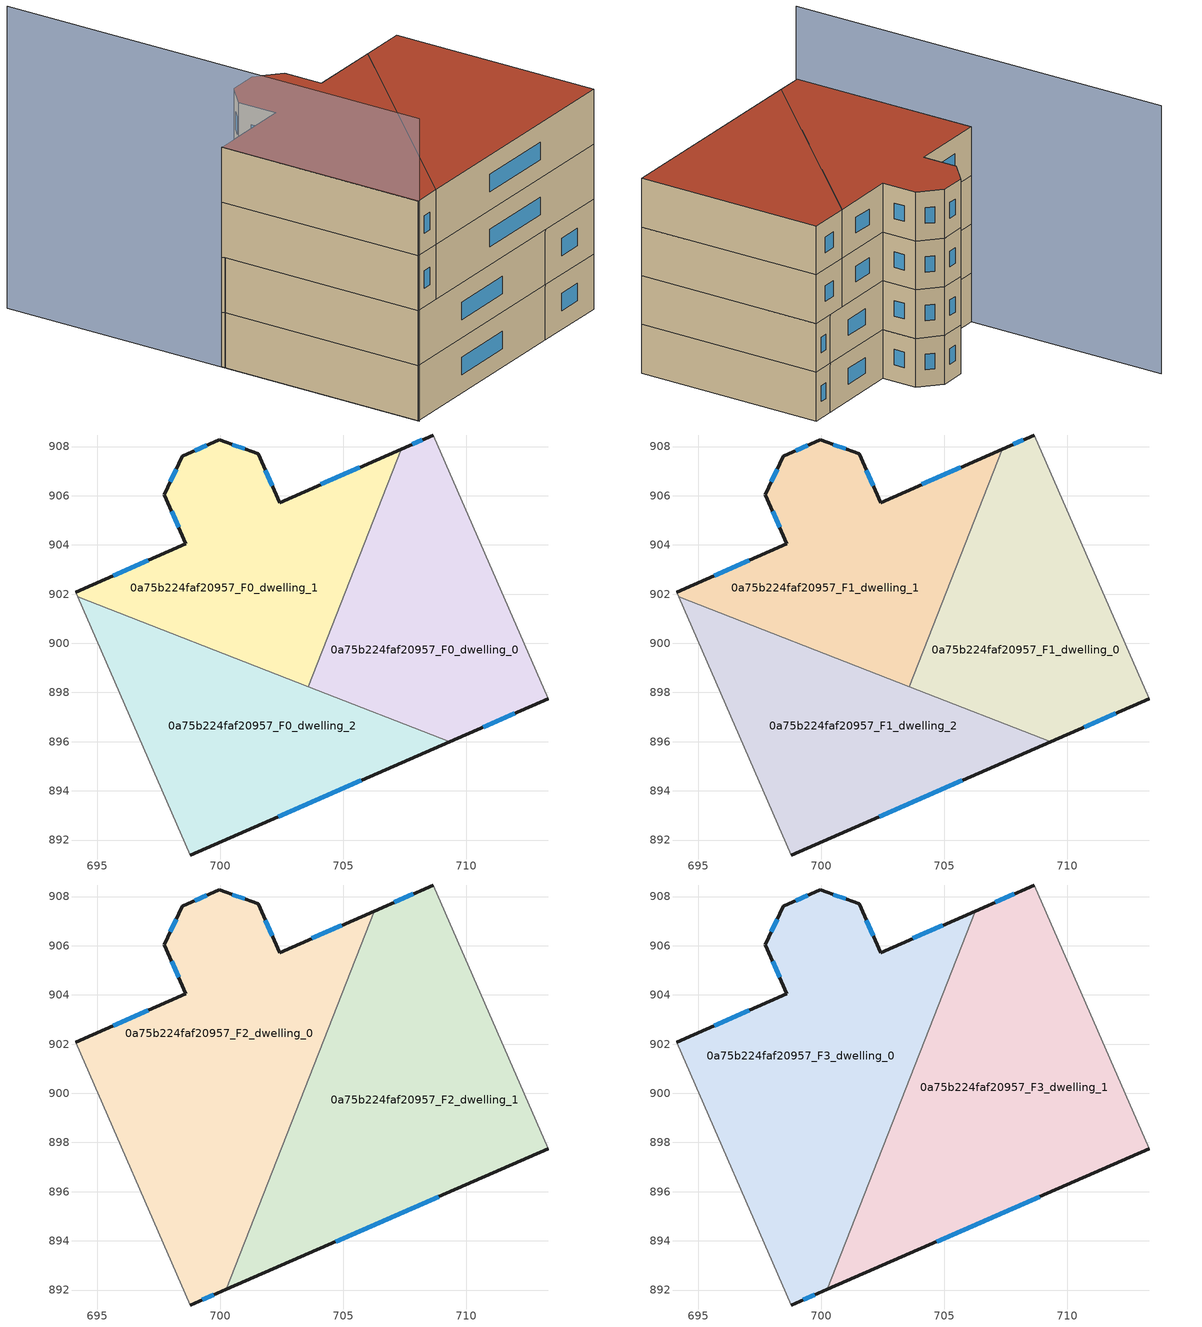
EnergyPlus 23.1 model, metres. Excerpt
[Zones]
0a75b224faf20957_F0_dwelling_0
 floor ground (EU_floor_Construction): 708.66,908.47 713.34,897.74 709.32,895.99 703.58,898.24 707.35,907.9 z0
 wall outside (EU_wall_Construction): 709.32,895.99 713.34,897.74 / 708.66,908.47 707.35,907.9 z0:3
 wall to 0a75b224faf20957_F0_dwelling_1 (EU_wall_Construction): 707.35,907.9 703.58,898.24 z0:3
 wall adiabatic (EU_wall_Construction): 713.34,897.74 708.66,908.47 z0:3
 wall to 0a75b224faf20957_F0_dwelling_2 (EU_wall_Construction): 703.58,898.24 709.32,895.99 z0:3
 window (EU_Window_Construction): 710.69,896.59 711.97,897.15 / 708.21,908.28 707.8,908.09 z1.02:1.98
0a75b224faf20957_F0_dwelling_1
 floor ground (EU_floor_Construction): 707.35,907.9 703.58,898.24 694.2,901.9 694.12,902.08 698.6,904.05 697.72,906.04 698.46,907.61 699.95,908.27 701.54,907.72 702.41,905.72 z0
 wall outside (EU_wall_Construction): 707.35,907.9 702.41,905.72 701.54,907.72 699.95,908.27 698.46,907.61 697.72,906.04 698.6,904.05 694.12,902.08 z0:3
 wall adiabatic (EU_wall_Construction): 694.12,902.08 694.2,901.9 z0:3
 wall to 0a75b224faf20957_F0_dwelling_2 (EU_wall_Construction): 694.2,901.9 703.58,898.24 z0:3
 window (EU_Window_Construction): 698.21,907.08 697.97,906.58 / 699.45,908.05 698.97,907.84 / 701,907.9 700.49,908.08 / 702.11,906.4 701.83,907.04 / 705.67,907.16 704.09,906.46 / 697.08,903.38 695.65,902.75 / 698.02,905.36 698.3,904.72 z1.02:1.98
0a75b224faf20957_F0_dwelling_2
 floor ground (EU_floor_Construction): 709.32,895.99 698.78,891.39 694.2,901.9 z0
 wall outside (EU_wall_Construction): 698.78,891.39 709.32,895.99 z0:3
 wall adiabatic (EU_wall_Construction): 694.2,901.9 698.78,891.39 z0:3
 window (EU_Window_Construction): 702.37,892.96 705.74,894.43 z1.02:1.98
0a75b224faf20957_F1_dwelling_0
 floor to 0a75b224faf20957_F0_dwelling_0 (EU_floor_Construction): 708.66,908.47 713.34,897.74 709.32,895.99 703.58,898.24 707.35,907.9 z3
 wall outside (EU_wall_Construction): 709.32,895.99 713.34,897.74 / 708.66,908.47 707.35,907.9 z3:6
 wall to 0a75b224faf20957_F1_dwelling_1 (EU_wall_Construction): 707.35,907.9 703.58,898.24 z3:6
 wall adiabatic (EU_wall_Construction): 713.34,897.74 708.66,908.47 z3:6
 wall to 0a75b224faf20957_F1_dwelling_2 (EU_wall_Construction): 703.58,898.24 709.32,895.99 z3:6
 window (EU_Window_Construction): 710.69,896.59 711.97,897.15 / 708.21,908.28 707.8,908.09 z4.02:4.98
0a75b224faf20957_F1_dwelling_1
 floor to 0a75b224faf20957_F0_dwelling_1 (EU_floor_Construction): 707.35,907.9 703.58,898.24 694.2,901.9 694.12,902.08 698.6,904.05 697.72,906.04 698.46,907.61 699.95,908.27 701.54,907.72 702.41,905.72 z3
 wall outside (EU_wall_Construction): 707.35,907.9 702.41,905.72 701.54,907.72 699.95,908.27 698.46,907.61 697.72,906.04 698.6,904.05 694.12,902.08 z3:6
 wall adiabatic (EU_wall_Construction): 694.12,902.08 694.2,901.9 z3:6
 wall to 0a75b224faf20957_F1_dwelling_2 (EU_wall_Construction): 694.2,901.9 703.58,898.24 z3:6
 window (EU_Window_Construction): 698.21,907.08 697.97,906.58 / 699.45,908.05 698.97,907.84 / 701,907.9 700.49,908.08 / 702.11,906.4 701.83,907.04 / 705.67,907.16 704.09,906.46 / 697.08,903.38 695.65,902.75 / 698.02,905.36 698.3,904.72 z4.02:4.98
0a75b224faf20957_F1_dwelling_2
 floor to 0a75b224faf20957_F0_dwelling_2 (EU_floor_Construction): 709.32,895.99 698.78,891.39 694.2,901.9 z3
 wall outside (EU_wall_Construction): 698.78,891.39 709.32,895.99 z3:6
 wall adiabatic (EU_wall_Construction): 694.2,901.9 698.78,891.39 z3:6
 window (EU_Window_Construction): 702.37,892.96 705.74,894.43 z4.02:4.98
0a75b224faf20957_F2_dwelling_0
 floor to 0a75b224faf20957_F1_dwelling_1 (EU_floor_Construction): 706.25,907.41 702.79,898.55 694.2,901.9 694.12,902.08 698.6,904.05 697.72,906.04 698.46,907.61 699.95,908.27 701.54,907.72 702.41,905.72 z6
 floor to 0a75b224faf20957_F1_dwelling_2 (EU_floor_Construction): 702.79,898.55 700.24,892.03 698.78,891.39 694.2,901.9 z6
 wall outside (EU_wall_Construction): 706.25,907.41 702.41,905.72 701.54,907.72 699.95,908.27 698.46,907.61 697.72,906.04 698.6,904.05 694.12,902.08 / 698.78,891.39 700.24,892.03 z6:9
 wall to 0a75b224faf20957_F2_dwelling_1 (EU_wall_Construction): 700.24,892.03 706.25,907.41 z6:9
 wall adiabatic (EU_wall_Construction): 694.12,902.08 698.78,891.39 z6:9
 window (EU_Window_Construction): 699.45,908.05 698.97,907.84 / 701,907.9 700.49,908.08 / 702.11,906.4 701.83,907.04 / 704.95,906.84 703.72,906.3 / 699.28,891.61 699.74,891.81 / 697.08,903.38 695.65,902.75 / 698.02,905.36 698.3,904.72 / 698.21,907.08 697.97,906.58 z7.02:7.98
0a75b224faf20957_F2_dwelling_1
 floor to 0a75b224faf20957_F1_dwelling_0 (EU_floor_Construction): 708.66,908.47 713.34,897.74 709.32,895.99 703.58,898.24 707.35,907.9 z6
 floor to 0a75b224faf20957_F1_dwelling_1 (EU_floor_Construction): 707.35,907.9 703.58,898.24 702.79,898.55 706.25,907.41 z6
 floor to 0a75b224faf20957_F1_dwelling_2 (EU_floor_Construction): 709.32,895.99 700.24,892.03 702.79,898.55 z6
 wall outside (EU_wall_Construction): 708.66,908.47 706.25,907.41 / 700.24,892.03 713.34,897.74 z6:9
 wall adiabatic (EU_wall_Construction): 713.34,897.74 708.66,908.47 z6:9
 window (EU_Window_Construction): 707.84,908.11 707.07,907.77 / 704.7,893.97 708.88,895.8 z7.02:7.98
0a75b224faf20957_F3_dwelling_0
 floor to 0a75b224faf20957_F2_dwelling_0 (EU_floor_Construction): 706.25,907.41 700.24,892.03 698.78,891.39 694.12,902.08 698.6,904.05 697.72,906.04 698.46,907.61 699.95,908.27 701.54,907.72 702.41,905.72 z9
 wall outside (EU_wall_Construction): 706.25,907.41 702.41,905.72 701.54,907.72 699.95,908.27 698.46,907.61 697.72,906.04 698.6,904.05 694.12,902.08 / 698.78,891.39 700.24,892.03 z9:12
 wall to 0a75b224faf20957_F3_dwelling_1 (EU_wall_Construction): 700.24,892.03 706.25,907.41 z9:12
 wall adiabatic (EU_wall_Construction): 694.12,902.08 698.78,891.39 z9:12
 window (EU_Window_Construction): 699.45,908.05 698.97,907.84 / 701,907.9 700.49,908.08 / 702.11,906.4 701.83,907.04 / 704.95,906.84 703.72,906.3 / 699.28,891.61 699.74,891.81 / 697.08,903.38 695.65,902.75 / 698.02,905.36 698.3,904.72 / 698.21,907.08 697.97,906.58 z10.02:10.98
 roof outside (EU_roof_Construction): 700.24,892.03 706.25,907.41 702.41,905.72 701.54,907.72 699.95,908.27 698.46,907.61 697.72,906.04 698.6,904.05 694.12,902.08 698.78,891.39 z12
0a75b224faf20957_F3_dwelling_1
 floor to 0a75b224faf20957_F2_dwelling_1 (EU_floor_Construction): 708.66,908.47 713.34,897.74 700.24,892.03 706.25,907.41 z9
 wall outside (EU_wall_Construction): 708.66,908.47 706.25,907.41 / 700.24,892.03 713.34,897.74 z9:12
 wall adiabatic (EU_wall_Construction): 713.34,897.74 708.66,908.47 z9:12
 window (EU_Window_Construction): 707.84,908.11 707.07,907.77 / 704.7,893.97 708.88,895.8 z10.02:10.98
 roof outside (EU_roof_Construction): 713.34,897.74 708.66,908.47 706.25,907.41 700.24,892.03 z12
shading: 689.04,913.76 698.8,891.35 z0:16.5
[Building]
EU S2 Campaign: North Axis=0; Terrain=City; Solar Distribution=FullExterior
[Site:Location]
Vienna: Latitude=48; Longitude=16.5; Time Zone=1; Elevation=183
[SizingPeriod:WeatherFileDays]
AnnualSizingPeriod: Begin Month=1; Begin Day of Month=1; End Month=12; End Day of Month=31; Day of Week for Start Day=Monday; Use Weather File Daylight Saving Period=No; Use Weather File Rain and Snow Indicators=No
[MATERIAL]
EU_InternalMass_Material: Roughness=MediumRough; Thickness=0.1; Conductivity=1; Density=1800; Specific Heat=900; Thermal Absorptance=0.9; Solar Absorptance=0.7; Visible Absorptance=0.7
[MATERIAL:NOMASS] Roughness=MediumRough; Thermal Absorptance=0.9; Solar Absorptance=0.7; Visible Absorptance=0.7
Name | Thermal Resistance
EU_wall_NoMass | 0.942466
EU_roof_NoMass | 0.551687
EU_floor_NoMass | 0.66527
[WINDOWMATERIAL:SIMPLEGLAZINGSYSTEM]
EU_Window_SimpleGlazing: UFactor=2.03367; Solar Heat Gain Coefficient=0.65; Visible Transmittance=0.65
[CONSTRUCTION]
EU_wall_Construction: EU_wall_NoMass
EU_roof_Construction: EU_roof_NoMass
EU_floor_Construction: EU_floor_NoMass
EU_Window_Construction: EU_Window_SimpleGlazing
EU_InternalMass_Construction: EU_InternalMass_Material
[ZONE] Type=1; Multiplier=1; Ceiling Height=autocalculate; Floor Area=autocalculate; Part of Total Floor Area=Yes
Name | Volume
0a75b224faf20957_F0_dwelling_0; 0a75b224faf20957_F1_dwelling_0; 0a75b224faf20957_F0_dwelling_2; 0a75b224faf20957_F1_dwelling_2 | 197.875
0a75b224faf20957_F2_dwelling_0; 0a75b224faf20957_F3_dwelling_0 | 296.8
0a75b224faf20957_F0_dwelling_1; 0a75b224faf20957_F1_dwelling_1 | 197.88
0a75b224faf20957_F2_dwelling_1; 0a75b224faf20957_F3_dwelling_1 | 296.796
[INTERNALMASS] Construction=EU_InternalMass_Construction
Name | Zone or ZoneList | Surface Area
0a75b224faf20957_F0_dwelling_0_EU_InternalMass | 0a75b224faf20957_F0_dwelling_0 | 65.9583
0a75b224faf20957_F0_dwelling_1_EU_InternalMass | 0a75b224faf20957_F0_dwelling_1 | 65.9598
0a75b224faf20957_F0_dwelling_2_EU_InternalMass | 0a75b224faf20957_F0_dwelling_2 | 65.9585
0a75b224faf20957_F1_dwelling_0_EU_InternalMass | 0a75b224faf20957_F1_dwelling_0 | 65.9583
0a75b224faf20957_F1_dwelling_1_EU_InternalMass | 0a75b224faf20957_F1_dwelling_1 | 65.9598
0a75b224faf20957_F1_dwelling_2_EU_InternalMass | 0a75b224faf20957_F1_dwelling_2 | 65.9585
0a75b224faf20957_F2_dwelling_0_EU_InternalMass | 0a75b224faf20957_F2_dwelling_0 | 98.9334
0a75b224faf20957_F2_dwelling_1_EU_InternalMass | 0a75b224faf20957_F2_dwelling_1 | 98.9318
0a75b224faf20957_F3_dwelling_0_EU_InternalMass | 0a75b224faf20957_F3_dwelling_0 | 98.9334
0a75b224faf20957_F3_dwelling_1_EU_InternalMass | 0a75b224faf20957_F3_dwelling_1 | 98.9318
[OTHEREQUIPMENT] Fuel Type=Electricity; Design Level Calculation Method=Watts/Area; Power per Zone Floor Area=1; Fraction Latent=0; Fraction Radiant=0; Fraction Lost=0; Carbon Dioxide Generation Rate=0; EndUse Subcategory=EU_Step8_InternalGains
Name | Zone or ZoneList or Space or SpaceList | Schedule
EU_Step8_InternalGain_0a75b224faf20957_F0_dwelling_0_f000 | 0a75b224faf20957_F0_dwelling_0 | EU_Step8_GainSchedule_0a75b224faf20957_F0_dwelling_0_f000
EU_Step8_InternalGain_0a75b224faf20957_F0_dwelling_1_f000 | 0a75b224faf20957_F0_dwelling_1 | EU_Step8_GainSchedule_0a75b224faf20957_F0_dwelling_1_f000
EU_Step8_InternalGain_0a75b224faf20957_F0_dwelling_2_f000 | 0a75b224faf20957_F0_dwelling_2 | EU_Step8_GainSchedule_0a75b224faf20957_F0_dwelling_2_f000
EU_Step8_InternalGain_0a75b224faf20957_F1_dwelling_0_f000 | 0a75b224faf20957_F1_dwelling_0 | EU_Step8_GainSchedule_0a75b224faf20957_F1_dwelling_0_f000
EU_Step8_InternalGain_0a75b224faf20957_F1_dwelling_1_f000 | 0a75b224faf20957_F1_dwelling_1 | EU_Step8_GainSchedule_0a75b224faf20957_F1_dwelling_1_f000
EU_Step8_InternalGain_0a75b224faf20957_F1_dwelling_2_f000 | 0a75b224faf20957_F1_dwelling_2 | EU_Step8_GainSchedule_0a75b224faf20957_F1_dwelling_2_f000
EU_Step8_InternalGain_0a75b224faf20957_F2_dwelling_0_f000 | 0a75b224faf20957_F2_dwelling_0 | EU_Step8_GainSchedule_0a75b224faf20957_F2_dwelling_0_f000
EU_Step8_InternalGain_0a75b224faf20957_F2_dwelling_1_f000 | 0a75b224faf20957_F2_dwelling_1 | EU_Step8_GainSchedule_0a75b224faf20957_F2_dwelling_1_f000
EU_Step8_InternalGain_0a75b224faf20957_F3_dwelling_0_f000 | 0a75b224faf20957_F3_dwelling_0 | EU_Step8_GainSchedule_0a75b224faf20957_F3_dwelling_0_f000
EU_Step8_InternalGain_0a75b224faf20957_F3_dwelling_1_f000 | 0a75b224faf20957_F3_dwelling_1 | EU_Step8_GainSchedule_0a75b224faf20957_F3_dwelling_1_f000
[ZONEVENTILATION:DESIGNFLOWRATE] Schedule=EU_AlwaysOn; Design Flow Rate Calculation Method=AirChanges/Hour; Air Changes per Hour=0.530523; Ventilation Type=Natural; Fan Pressure Rise=0; Fan Total Efficiency=1; Constant Term Coefficient=1; Temperature Term Coefficient=0; Velocity Term Coefficient=0; Velocity Squared Term Coefficient=0; Minimum Indoor Temperature=-100; Maximum Indoor Temperature=100; Delta Temperature=-100; Minimum Outdoor Temperature=-100; Maximum Outdoor Temperature=100; Maximum Wind Speed=40
Name | Zone or ZoneList or Space or SpaceList
EU_ConstantAir_0a75b224faf20957_F0_dwelling_0 | 0a75b224faf20957_F0_dwelling_0
EU_ConstantAir_0a75b224faf20957_F0_dwelling_1 | 0a75b224faf20957_F0_dwelling_1
EU_ConstantAir_0a75b224faf20957_F0_dwelling_2 | 0a75b224faf20957_F0_dwelling_2
EU_ConstantAir_0a75b224faf20957_F1_dwelling_0 | 0a75b224faf20957_F1_dwelling_0
EU_ConstantAir_0a75b224faf20957_F1_dwelling_1 | 0a75b224faf20957_F1_dwelling_1
EU_ConstantAir_0a75b224faf20957_F1_dwelling_2 | 0a75b224faf20957_F1_dwelling_2
EU_ConstantAir_0a75b224faf20957_F2_dwelling_0 | 0a75b224faf20957_F2_dwelling_0
EU_ConstantAir_0a75b224faf20957_F2_dwelling_1 | 0a75b224faf20957_F2_dwelling_1
EU_ConstantAir_0a75b224faf20957_F3_dwelling_0 | 0a75b224faf20957_F3_dwelling_0
EU_ConstantAir_0a75b224faf20957_F3_dwelling_1 | 0a75b224faf20957_F3_dwelling_1
[HVACTEMPLATE:THERMOSTAT] Constant Heating Setpoint=20; Constant Cooling Setpoint=50
EU_HeatOnly_0a75b224faf20957_F0_dwelling_0; EU_HeatOnly_0a75b224faf20957_F0_dwelling_1; EU_HeatOnly_0a75b224faf20957_F0_dwelling_2; EU_HeatOnly_0a75b224faf20957_F1_dwelling_0; EU_HeatOnly_0a75b224faf20957_F1_dwelling_1; EU_HeatOnly_0a75b224faf20957_F1_dwelling_2; EU_HeatOnly_0a75b224faf20957_F2_dwelling_0; EU_HeatOnly_0a75b224faf20957_F2_dwelling_1; EU_HeatOnly_0a75b224faf20957_F3_dwelling_0; EU_HeatOnly_0a75b224faf20957_F3_dwelling_1
[HVACTEMPLATE:ZONE:IDEALLOADSAIRSYSTEM] System Availability Schedule=EU_AlwaysOn; Maximum Heating Supply Air Temperature=50; Minimum Cooling Supply Air Temperature=13; Maximum Heating Supply Air Humidity Ratio=0.0156; Minimum Cooling Supply Air Humidity Ratio=0.0077; Heating Limit=NoLimit; Cooling Limit=NoLimit; Heating Availability Schedule=EU_AlwaysOn; Cooling Availability Schedule=EU_CoolingOff; Dehumidification Control Type=ConstantSensibleHeatRatio; Cooling Sensible Heat Ratio=0.7; Dehumidification Setpoint=60; Humidification Control Type=None; Humidification Setpoint=30; Outdoor Air Method=None; Outdoor Air Flow Rate per Person=0.00944; Outdoor Air Flow Rate per Zone Floor Area=0; Outdoor Air Flow Rate per Zone=0; Demand Controlled Ventilation Type=None; Outdoor Air Economizer Type=NoEconomizer; Heat Recovery Type=None; Sensible Heat Recovery Effectiveness=0.7; Latent Heat Recovery Effectiveness=0.65
Name | Template Thermostat
0a75b224faf20957_F0_dwelling_0 | EU_HeatOnly_0a75b224faf20957_F0_dwelling_0
0a75b224faf20957_F0_dwelling_1 | EU_HeatOnly_0a75b224faf20957_F0_dwelling_1
0a75b224faf20957_F0_dwelling_2 | EU_HeatOnly_0a75b224faf20957_F0_dwelling_2
0a75b224faf20957_F1_dwelling_0 | EU_HeatOnly_0a75b224faf20957_F1_dwelling_0
0a75b224faf20957_F1_dwelling_1 | EU_HeatOnly_0a75b224faf20957_F1_dwelling_1
0a75b224faf20957_F1_dwelling_2 | EU_HeatOnly_0a75b224faf20957_F1_dwelling_2
0a75b224faf20957_F2_dwelling_0 | EU_HeatOnly_0a75b224faf20957_F2_dwelling_0
0a75b224faf20957_F2_dwelling_1 | EU_HeatOnly_0a75b224faf20957_F2_dwelling_1
0a75b224faf20957_F3_dwelling_0 | EU_HeatOnly_0a75b224faf20957_F3_dwelling_0
0a75b224faf20957_F3_dwelling_1 | EU_HeatOnly_0a75b224faf20957_F3_dwelling_1
[SIZING:ZONE] Zone Cooling Design Supply Air Temperature Input Method=SupplyAirTemperature; Zone Cooling Design Supply Air Temperature=13; Zone Heating Design Supply Air Temperature Input Method=SupplyAirTemperature; Zone Heating Design Supply Air Temperature=50; Zone Cooling Design Supply Air Humidity Ratio=0.008; Zone Heating Design Supply Air Humidity Ratio=0.008; Cooling Design Air Flow Method=DesignDay; Cooling Design Air Flow Rate=0; Cooling Minimum Air Flow per Zone Floor Area=0.000762; Cooling Minimum Air Flow=0; Cooling Minimum Air Flow Fraction=0.2; Heating Design Air Flow Method=DesignDay; Heating Design Air Flow Rate=0; Heating Maximum Air Flow per Zone Floor Area=0.002032; Heating Maximum Air Flow=0.141576; Heating Maximum Air Flow Fraction=0.3; Account for Dedicated Outdoor Air System=No; Dedicated Outdoor Air System Control Strategy=NeutralSupplyAir; Dedicated Outdoor Air Low Setpoint Temperature for Design=autosize; Dedicated Outdoor Air High Setpoint Temperature for Design=autosize; Zone Load Sizing Method=Sensible Load Only No Latent Load; Zone Latent Cooling Design Supply Air Humidity Ratio Input Method=HumidityRatioDifference; Zone Cooling Design Supply Air Humidity Ratio Difference=0.005; Zone Latent Heating Design Supply Air Humidity Ratio Input Method=HumidityRatioDifference; Zone Humidification Design Supply Air Humidity Ratio Difference=0.005
0a75b224faf20957_F0_dwelling_0; 0a75b224faf20957_F0_dwelling_1; 0a75b224faf20957_F0_dwelling_2; 0a75b224faf20957_F1_dwelling_0; 0a75b224faf20957_F1_dwelling_1; 0a75b224faf20957_F1_dwelling_2; 0a75b224faf20957_F2_dwelling_0; 0a75b224faf20957_F2_dwelling_1; 0a75b224faf20957_F3_dwelling_0; 0a75b224faf20957_F3_dwelling_1
[SCHEDULE:CONSTANT]
Name | Hourly Value
EU_AlwaysOn | 1
EU_CoolingOff | 0
[SCHEDULE:FILE] Column Number=1; Rows to Skip at Top=0; Number of Hours of Data=8760; Column Separator=Comma; Interpolate to Timestep=No; Minutes per Item=60; Adjust Schedule for Daylight Savings=Yes
Name | File
EU_Step8_GainSchedule_0a75b224faf20957_F0_dwelling_0_f000 | ../../schedules/0a75b224faf20957/0a75b224faf20957_F0_dwelling_0_f000_gain.csv
EU_Step8_GainSchedule_0a75b224faf20957_F0_dwelling_1_f000 | ../../schedules/0a75b224faf20957/0a75b224faf20957_F0_dwelling_1_f000_gain.csv
EU_Step8_GainSchedule_0a75b224faf20957_F0_dwelling_2_f000 | ../../schedules/0a75b224faf20957/0a75b224faf20957_F0_dwelling_2_f000_gain.csv
EU_Step8_GainSchedule_0a75b224faf20957_F1_dwelling_0_f000 | ../../schedules/0a75b224faf20957/0a75b224faf20957_F1_dwelling_0_f000_gain.csv
EU_Step8_GainSchedule_0a75b224faf20957_F1_dwelling_1_f000 | ../../schedules/0a75b224faf20957/0a75b224faf20957_F1_dwelling_1_f000_gain.csv
EU_Step8_GainSchedule_0a75b224faf20957_F1_dwelling_2_f000 | ../../schedules/0a75b224faf20957/0a75b224faf20957_F1_dwelling_2_f000_gain.csv
EU_Step8_GainSchedule_0a75b224faf20957_F2_dwelling_0_f000 | ../../schedules/0a75b224faf20957/0a75b224faf20957_F2_dwelling_0_f000_gain.csv
EU_Step8_GainSchedule_0a75b224faf20957_F2_dwelling_1_f000 | ../../schedules/0a75b224faf20957/0a75b224faf20957_F2_dwelling_1_f000_gain.csv
EU_Step8_GainSchedule_0a75b224faf20957_F3_dwelling_0_f000 | ../../schedules/0a75b224faf20957/0a75b224faf20957_F3_dwelling_0_f000_gain.csv
EU_Step8_GainSchedule_0a75b224faf20957_F3_dwelling_1_f000 | ../../schedules/0a75b224faf20957/0a75b224faf20957_F3_dwelling_1_f000_gain.csv
